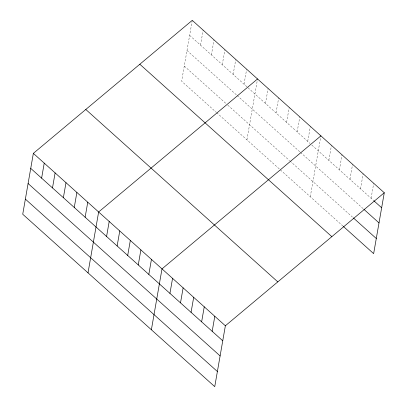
<?xml version="1.0" encoding="UTF-8"?>
<svg xmlns="http://www.w3.org/2000/svg" width="407" height="407" viewBox="0 0 407 407"><rect width="100%" height="100%" fill="white"/><g stroke="black" fill="none" stroke-linecap="round" stroke-linejoin="round"><path stroke-width="0.31" stroke-dasharray="2.04 1.53" d="M192.257 20.35L181.634 81.222L216.168 112.23M200.519 45.131L203.139 30.118M211.401 54.899L214.021 39.891M222.278 64.672L224.898 49.659M233.16 74.44L235.78 59.427M244.042 84.213L246.662 69.2M246.917 139.84L257.539 78.968M265.481 103.464L268.101 88.451M276.043 112.948L278.663 97.934M286.604 122.431L289.224 107.417M297.166 131.909L299.786 116.901M307.728 141.392L310.348 126.384M310.282 196.739L320.904 135.862M328.846 160.358L331.466 145.345M339.407 169.841L342.028 154.828M349.969 179.324L352.589 164.311M360.531 188.807L363.151 173.794M371.092 198.29L373.712 183.277M189.637 35.363L310.022 143.452M311.859 145.106L373.387 200.351M186.996 50.499L236.671 95.096M237.144 95.523L300.035 151.994M300.493 152.406L363.4 208.888M184.274 66.087L226.378 103.892M227.798 105.169L289.504 160.577M289.967 160.989L352.411 217.058M216.641 112.658L342.882 226.007"/><path stroke-width="0.61" d="M33.354 153.368L22.731 214.24L214.743 386.65L225.366 325.778L384.269 192.76L192.257 20.35L33.354 153.368L225.366 325.778M41.616 178.149L44.236 163.141M52.493 187.922L55.113 172.909M63.375 197.69L65.995 182.677M74.257 207.458L76.877 192.45M85.134 217.231L87.754 202.218M88.014 272.858L98.636 211.986L257.539 78.968M106.578 236.482L109.198 221.469M117.14 245.965L119.76 230.952M127.701 255.448L130.321 240.435M138.263 264.932L140.883 249.918M148.82 274.41L151.44 259.401M151.379 329.756L162.001 268.885L320.904 135.862M169.943 293.376L172.563 278.363M180.505 302.859L183.125 287.846M191.066 312.342L193.686 297.329M201.628 321.825L204.248 306.812M212.184 331.308L214.804 316.295M384.269 192.76L373.646 253.632L343.34 226.419M373.845 200.763L381.649 207.768M363.858 209.3L379.009 222.904M353.332 217.882L376.287 238.497M139.82 64.245L331.832 236.655M85.791 109.473L277.808 281.883M30.734 168.381L222.746 340.791M28.093 183.516L220.106 355.922M25.371 199.109L217.384 371.515"/></g></svg>
